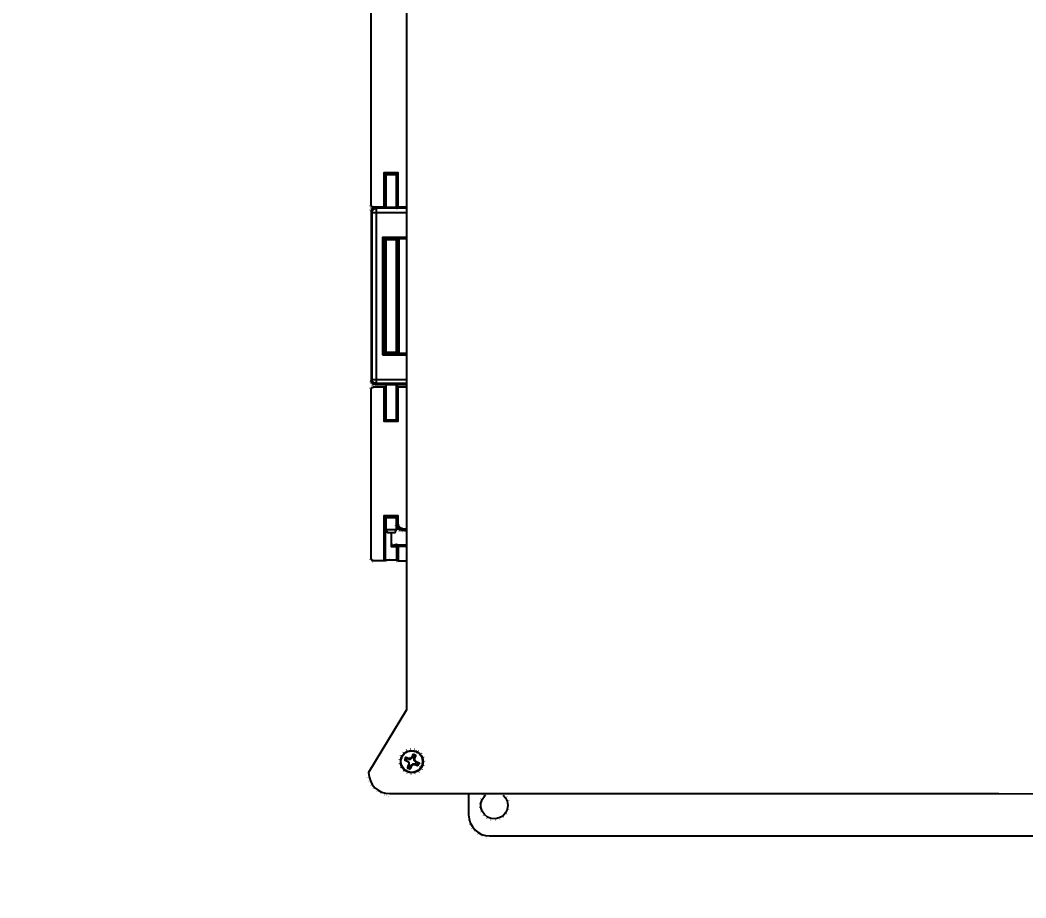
# Model space of a CAD drawing. Header units: feet. Extents: x -159 to 1687, y 0 to 1556.
# Drawn here: x 515.39 to 529.48, y 809.17 to 821.47 of the extents above; entities that cross this region are included whole.
import ezdxf
from ezdxf import colors
from ezdxf.entities.mleader import LeaderData, LeaderLine
from ezdxf.math import Vec2, Vec3

# ---------------------------------------------------------------- set-up
doc = ezdxf.new("R2010")
doc.units = ezdxf.units.FT
doc.header["$MEASUREMENT"] = 0
for name, color, linetype in [('9417_1-3$0$M25-UNISTRUT', 94, 'Continuous'), ('G-ANNO-TEXT', 1, 'Continuous'), ('PDF_Geometry', 7, 'Continuous'), ('PDF_Solid Fills', 7, 'Continuous')]:
    doc.layers.add(name, color=color, linetype=linetype)
doc.styles.add('NEI-A', font='arial.ttf')

# ---------------------------------------------------------------- blocks, each defined once
blk = doc.blocks.new('SCADA EQPMT LID XLG')
at = {"layer": 'PDF_Geometry', "lineweight": 25}
for points in [[(-8.299, 21.314), (-8.299, 1.763), (-8.831, 0.885), (-8.826, 0.826), (-8.806, 0.772), (-8.782, 0.718), (-8.743, 0.674), (-8.698, 0.64), (-8.649, 0.61), (-8.595, 0.595), (-8.537, 0.591), (0, 0.591)], [(0, 0.591), (9.028, 0.579), (9.082, 0.584), (9.141, 0.599), (9.19, 0.628), (9.234, 0.662), (9.273, 0.707), (9.298, 0.76), (9.312, 0.814), (9.322, 0.873), (8.795, 1.752), (8.795, 21.314)], [(-8.795, 10.017), (-8.795, 14.703), (-8.795, 14.713), (-8.79, 14.718), (-8.79, 14.728), (-8.785, 14.733), (-8.78, 14.738), (-8.77, 14.738), (-8.766, 14.743), (-8.761, 14.743), (-8.618, 14.743), (-8.618, 14.262), (-8.417, 14.262), (-8.417, 14.743), (-8.304, 14.743)], [(-8.304, 8.81), (-8.417, 8.81), (-8.417, 9.291), (-8.618, 9.291), (-8.618, 8.81), (-8.761, 8.81), (-8.766, 8.81), (-8.77, 8.81), (-8.78, 8.815), (-8.785, 8.82), (-8.79, 8.825), (-8.79, 8.83), (-8.795, 8.84), (-8.795, 8.845), (-8.795, 11.19)], [(-8.442, 9.262), (-8.442, 9.267), (-8.447, 9.267), (-8.452, 9.267), (-8.461, 9.267), (-8.471, 9.267), (-8.481, 9.267), (-8.496, 9.267), (-8.51, 9.267), (-8.525, 9.267), (-8.535, 9.267), (-8.55, 9.267), (-8.559, 9.267), (-8.574, 9.267), (-8.579, 9.267), (-8.584, 9.267), (-8.589, 9.267), (-8.594, 9.267), (-8.599, 9.272), (-8.604, 9.276), (-8.609, 9.281), (-8.613, 9.286), (-8.618, 9.291)], [(-8.442, 9.267), (-8.432, 9.272), (-8.599, 9.272), (-8.599, 8.81), (-8.604, 8.81), (-8.609, 8.81), (-8.613, 8.81), (-8.618, 8.81)], [(-8.589, 8.815), (-8.594, 8.815), (-8.594, 9.267), (-8.589, 9.262)], [(-8.589, 9.267), (-8.589, 8.805)], [(-8.442, 8.805), (-8.442, 9.267), (-8.442, 8.815), (-8.432, 8.81)], [(-8.417, 8.81), (-8.422, 8.81), (-8.427, 8.81), (-8.432, 8.81), (-8.432, 9.272), (-8.432, 9.276), (-8.427, 9.276), (-8.427, 9.281), (-8.422, 9.281), (-8.422, 9.286), (-8.417, 9.291)], [(-8.304, 8.805), (-8.741, 8.805), (-8.751, 8.805), (-8.761, 8.805), (-8.77, 8.801), (-8.78, 8.791), (-8.785, 8.781), (-8.79, 8.776), (-8.795, 8.761), (-8.795, 8.752), (-8.78, 8.737), (-8.775, 8.737), (-8.77, 8.737), (-8.766, 8.737), (-8.756, 8.737), (-8.746, 8.737), (-8.736, 8.737), (-8.726, 8.737), (-8.304, 8.737)], [(-8.304, 6.338), (-8.726, 6.338), (-8.736, 6.343), (-8.746, 6.343), (-8.756, 6.347), (-8.766, 6.357), (-8.77, 6.362), (-8.78, 6.372), (-8.78, 6.382), (-8.78, 6.396), (-8.775, 6.396), (-8.77, 6.396), (-8.766, 6.396), (-8.756, 6.396), (-8.746, 6.396), (-8.736, 6.396), (-8.726, 6.396), (-8.726, 6.382), (-8.726, 6.372), (-8.726, 6.362), (-8.726, 6.357), (-8.726, 6.347), (-8.726, 6.343), (-8.726, 6.338), (-8.741, 6.328), (-8.751, 6.328), (-8.761, 6.328), (-8.77, 6.338), (-8.78, 6.343), (-8.785, 6.352), (-8.79, 6.362), (-8.795, 6.372), (-8.795, 6.382), (-8.78, 6.396), (-8.78, 8.737), (-8.78, 8.752), (-8.78, 8.761), (-8.77, 8.771), (-8.766, 8.776), (-8.756, 8.786), (-8.746, 8.791), (-8.736, 8.791), (-8.726, 8.796), (-8.726, 8.791), (-8.726, 8.786), (-8.726, 8.776), (-8.726, 8.771), (-8.726, 8.761), (-8.726, 8.752), (-8.726, 8.737), (-8.726, 6.396), (-8.304, 6.396)], [(-8.795, 8.752), (-8.795, 6.382)], [(-8.304, 8.796), (-8.726, 8.796), (-8.741, 8.805)], [(-8.594, 8.815), (-8.599, 8.81)], [(-8.442, 8.815), (-8.442, 8.815)], [(-8.304, 8.374), (-8.613, 8.374), (-8.618, 8.379), (-8.623, 8.384), (-8.628, 8.388), (-8.633, 8.393), (-8.304, 8.393)], [(-8.633, 6.74), (-8.633, 8.393)], [(-8.304, 6.76), (-8.613, 6.76), (-8.613, 8.374), (-8.589, 8.354), (-8.589, 6.779), (-8.613, 6.76), (-8.618, 6.755), (-8.623, 6.75), (-8.628, 6.745), (-8.633, 6.74), (-8.304, 6.74)], [(-8.442, 8.349), (-8.442, 8.354), (-8.447, 8.354), (-8.452, 8.354), (-8.461, 8.354), (-8.471, 8.354), (-8.481, 8.354), (-8.496, 8.354), (-8.51, 8.354), (-8.525, 8.354), (-8.535, 8.354), (-8.55, 8.354), (-8.559, 8.354), (-8.569, 8.354), (-8.579, 8.354), (-8.584, 8.354), (-8.589, 8.354), (-8.589, 8.349)], [(-8.589, 8.354), (-8.589, 6.779)], [(-8.427, 6.764), (-8.427, 8.369), (-8.442, 8.354), (-8.442, 6.779), (-8.427, 6.764), (-8.422, 6.764), (-8.417, 6.764), (-8.412, 6.764), (-8.407, 6.764), (-8.304, 6.764)], [(-8.442, 6.779), (-8.442, 8.354)], [(-8.304, 8.369), (-8.407, 8.369), (-8.412, 8.369), (-8.417, 8.369), (-8.422, 8.369), (-8.427, 8.369)], [(-8.407, 8.369), (-8.407, 6.764)], [(-8.589, 6.784), (-8.589, 6.779), (-8.579, 6.779), (-8.574, 6.779), (-8.564, 6.779), (-8.555, 6.779), (-8.54, 6.779), (-8.53, 6.779), (-8.515, 6.779), (-8.501, 6.779), (-8.491, 6.779), (-8.476, 6.779), (-8.466, 6.779), (-8.456, 6.779), (-8.452, 6.779), (-8.447, 6.779), (-8.442, 6.779), (-8.442, 6.784)], [(-8.417, 4.39), (-8.417, 4.483), (-8.618, 4.483), (-8.618, 3.855), (-8.761, 3.855), (-8.766, 3.855), (-8.77, 3.86), (-8.78, 3.86), (-8.785, 3.865), (-8.79, 3.87), (-8.79, 3.88), (-8.795, 3.884), (-8.795, 3.889), (-8.795, 6.254), (-8.795, 6.264), (-8.79, 6.269), (-8.79, 6.274), (-8.785, 6.279), (-8.78, 6.284), (-8.77, 6.289), (-8.766, 6.289), (-8.761, 6.293), (-8.618, 6.293), (-8.618, 5.813), (-8.417, 5.813), (-8.417, 6.293), (-8.304, 6.293)], [(-8.741, 6.328), (-8.304, 6.328)], [(-8.618, 6.293), (-8.613, 6.293), (-8.609, 6.293), (-8.604, 6.293), (-8.599, 6.293), (-8.599, 6.289), (-8.599, 5.827), (-8.604, 5.827), (-8.604, 5.822), (-8.609, 5.822), (-8.609, 5.818), (-8.613, 5.813), (-8.618, 5.813)], [(-8.432, 6.289), (-8.442, 6.284), (-8.442, 5.837), (-8.432, 5.827), (-8.599, 5.827), (-8.594, 5.837), (-8.594, 6.284), (-8.589, 6.284)], [(-8.599, 6.289), (-8.594, 6.284)], [(-8.589, 6.328), (-8.589, 5.837), (-8.594, 5.837), (-8.589, 5.837), (-8.584, 5.837), (-8.579, 5.832), (-8.574, 5.832), (-8.559, 5.832), (-8.55, 5.832), (-8.535, 5.832), (-8.525, 5.832), (-8.51, 5.832), (-8.496, 5.832), (-8.481, 5.832), (-8.471, 5.832), (-8.461, 5.832), (-8.452, 5.832), (-8.447, 5.837), (-8.442, 5.837), (-8.442, 6.328)], [(-8.442, 6.284), (-8.442, 6.284)], [(-8.417, 6.293), (-8.422, 6.293), (-8.427, 6.293), (-8.432, 6.293), (-8.432, 6.289), (-8.432, 5.827), (-8.427, 5.822), (-8.422, 5.818), (-8.422, 5.813), (-8.417, 5.813)], [(-8.442, 5.837), (-8.442, 5.837)], [(-8.304, 4.056), (-8.417, 4.056), (-8.422, 4.056), (-8.427, 4.056), (-8.432, 4.056), (-8.442, 4.056), (-8.442, 3.865), (-8.447, 3.865), (-8.452, 3.865), (-8.456, 3.865), (-8.466, 3.865), (-8.481, 3.865), (-8.491, 3.865), (-8.506, 3.865), (-8.515, 3.865), (-8.53, 3.865), (-8.54, 3.865), (-8.555, 3.865), (-8.564, 3.865), (-8.574, 3.865), (-8.579, 3.865), (-8.589, 3.865), (-8.594, 3.865), (-8.594, 4.458), (-8.599, 4.463), (-8.599, 4.468), (-8.604, 4.468), (-8.609, 4.473), (-8.613, 4.478), (-8.618, 4.483)], [(-8.417, 4.483), (-8.422, 4.478), (-8.422, 4.473), (-8.427, 4.473), (-8.427, 4.468), (-8.432, 4.468), (-8.432, 4.463), (-8.599, 4.463), (-8.599, 3.855), (-8.604, 3.855), (-8.609, 3.855), (-8.613, 3.855), (-8.618, 3.855)], [(-8.442, 4.287), (-8.447, 4.287), (-8.466, 4.287), (-8.486, 4.287), (-8.515, 4.287), (-8.545, 4.287), (-8.569, 4.287), (-8.584, 4.287), (-8.589, 4.287), (-8.569, 4.252), (-8.564, 4.252), (-8.555, 4.252), (-8.535, 4.252), (-8.515, 4.252), (-8.496, 4.252), (-8.476, 4.252), (-8.466, 4.252), (-8.461, 4.252), (-8.442, 4.287), (-8.442, 4.458), (-8.447, 4.458), (-8.452, 4.458), (-8.461, 4.458), (-8.471, 4.458), (-8.481, 4.458), (-8.496, 4.458), (-8.51, 4.458), (-8.525, 4.458), (-8.535, 4.458), (-8.55, 4.458), (-8.559, 4.458), (-8.574, 4.458), (-8.579, 4.458), (-8.584, 4.458), (-8.589, 4.458), (-8.594, 4.458), (-8.589, 4.458), (-8.589, 4.287)], [(-8.442, 4.39), (-8.432, 4.39), (-8.432, 4.463), (-8.442, 4.458), (-8.442, 4.39), (-8.437, 4.355), (-8.427, 4.331), (-8.407, 4.311), (-8.388, 4.292), (-8.368, 4.282), (-8.329, 4.277), (-8.349, 4.277), (-8.398, 4.287), (-8.442, 4.311)], [(-8.442, 4.458), (-8.442, 4.458)], [(-8.442, 4.39), (-8.442, 4.39)], [(-8.515, 4.252), (-8.515, 4.056)], [(-8.329, 4.277), (-8.324, 4.277), (-8.304, 4.277)], [(-8.304, 4.297), (-8.324, 4.297)], [(-8.432, 4.076), (-8.447, 4.076), (-8.461, 4.076), (-8.491, 4.071), (-8.515, 4.056), (-8.501, 4.056), (-8.486, 4.056), (-8.476, 4.056), (-8.461, 4.056), (-8.452, 4.056), (-8.447, 4.056), (-8.442, 4.056), (-8.442, 4.066), (-8.437, 4.071), (-8.432, 4.076), (-8.422, 4.076), (-8.417, 4.076), (-8.304, 4.076)], [(-8.417, 3.855), (-8.422, 3.855), (-8.427, 3.855), (-8.432, 3.855), (-8.432, 4.056), (-8.432, 4.061), (-8.432, 4.066), (-8.427, 4.071), (-8.422, 4.076), (-8.417, 4.076), (-8.417, 4.071), (-8.417, 4.066), (-8.417, 4.061), (-8.417, 4.056), (-8.417, 3.855), (-8.304, 3.855)], [(-8.594, 3.865), (-8.599, 3.855)], [(-8.432, 3.855), (-8.442, 3.865)], [(-8.243, 1.076), (-8.218, 1.096), (-8.228, 1.101), (-8.223, 1.106), (-8.223, 1.111), (-8.218, 1.116), (-8.218, 1.12), (-8.213, 1.125), (-8.213, 1.13), (-8.208, 1.14), (-8.208, 1.145)], [(-8.208, 1.125), (-8.208, 1.135), (-8.208, 1.145), (-8.203, 1.14), (-8.199, 1.14), (-8.194, 1.14), (-8.184, 1.135), (-8.179, 1.135), (-8.179, 1.13), (-8.174, 1.13), (-8.169, 1.125)], [(-8.267, 1.076), (-8.297, 1.086), (-8.311, 1.101), (-8.316, 1.096), (-8.316, 1.091), (-8.321, 1.086), (-8.321, 1.081), (-8.326, 1.076), (-8.326, 1.071), (-8.326, 1.067), (-8.326, 1.062), (-8.316, 1.062), (-8.306, 1.057)], [(-8.262, 1.027), (-8.282, 1.047), (-8.287, 1.042), (-8.292, 1.042), (-8.297, 1.047), (-8.302, 1.047), (-8.306, 1.052), (-8.311, 1.052), (-8.316, 1.057), (-8.321, 1.057), (-8.326, 1.062)], [(-8.311, 1.101), (-8.306, 1.096), (-8.302, 1.096), (-8.297, 1.096), (-8.292, 1.091), (-8.287, 1.091), (-8.277, 1.086), (-8.272, 1.086), (-8.267, 1.081), (-8.267, 1.076), (-8.243, 1.076), (-8.243, 1.081), (-8.243, 1.086), (-8.238, 1.086), (-8.238, 1.091), (-8.233, 1.091), (-8.233, 1.096), (-8.228, 1.096), (-8.228, 1.101)], [(-8.297, 1.086), (-8.297, 1.081), (-8.302, 1.081), (-8.302, 1.076), (-8.302, 1.071), (-8.306, 1.071), (-8.306, 1.067), (-8.306, 1.062), (-8.306, 1.057), (-8.282, 1.047)], [(-8.287, 0.954), (-8.282, 0.959), (-8.282, 0.963), (-8.277, 0.973), (-8.277, 0.978), (-8.277, 0.983), (-8.272, 0.988), (-8.272, 0.993), (-8.267, 0.998), (-8.262, 0.998), (-8.262, 1.027), (-8.267, 1.022), (-8.272, 1.027), (-8.277, 1.032), (-8.282, 1.037), (-8.287, 1.042)], [(-8.262, 0.998), (-8.272, 0.968), (-8.287, 0.954), (-8.282, 0.954), (-8.277, 0.949), (-8.272, 0.949), (-8.267, 0.944), (-8.262, 0.944), (-8.257, 0.939), (-8.252, 0.939), (-8.248, 0.939), (-8.243, 0.949), (-8.243, 0.959)], [(-8.272, 0.968), (-8.267, 0.968), (-8.262, 0.963), (-8.257, 0.963), (-8.252, 0.963), (-8.252, 0.959), (-8.248, 0.959), (-8.243, 0.959), (-8.233, 0.988)], [(-8.243, 1.081), (-8.248, 1.081), (-8.252, 1.081), (-8.257, 1.081), (-8.262, 1.081), (-8.267, 1.081)], [(-8.267, 1.022), (-8.267, 1.017), (-8.267, 1.013), (-8.267, 1.008), (-8.267, 1.003), (-8.267, 0.998)], [(-8.228, 0.983), (-8.223, 0.983), (-8.223, 0.988), (-8.218, 0.988), (-8.213, 0.993), (-8.208, 0.998), (-8.213, 1.008), (-8.233, 0.988), (-8.228, 0.983), (-8.228, 0.978), (-8.233, 0.968), (-8.233, 0.963), (-8.238, 0.959), (-8.238, 0.954), (-8.243, 0.949), (-8.243, 0.944), (-8.248, 0.939)], [(-8.179, 1.111), (-8.184, 1.116), (-8.189, 1.116), (-8.194, 1.12), (-8.199, 1.12), (-8.203, 1.12), (-8.208, 1.125), (-8.218, 1.096)], [(-8.213, 1.008), (-8.184, 1.008), (-8.184, 0.998), (-8.179, 0.998), (-8.174, 0.993), (-8.169, 0.993), (-8.164, 0.988), (-8.154, 0.988), (-8.149, 0.988), (-8.145, 0.983), (-8.14, 0.983), (-8.154, 0.993), (-8.184, 1.008)], [(-8.208, 0.998), (-8.203, 0.998), (-8.199, 0.998), (-8.194, 0.998), (-8.189, 0.998), (-8.184, 0.998)], [(-8.194, 1.057), (-8.194, 1.086), (-8.184, 1.081), (-8.184, 1.086), (-8.179, 1.096), (-8.179, 1.101), (-8.174, 1.106), (-8.174, 1.111), (-8.169, 1.116), (-8.169, 1.12), (-8.169, 1.125), (-8.179, 1.111), (-8.194, 1.086)], [(-8.164, 1.042), (-8.169, 1.042), (-8.169, 1.047), (-8.174, 1.047), (-8.174, 1.052), (-8.179, 1.052), (-8.184, 1.057), (-8.194, 1.057), (-8.169, 1.032), (-8.164, 1.042), (-8.159, 1.037), (-8.154, 1.037), (-8.149, 1.032), (-8.145, 1.032), (-8.14, 1.027), (-8.135, 1.027), (-8.13, 1.022), (-8.125, 1.022)], [(-8.184, 1.057), (-8.184, 1.062), (-8.184, 1.067), (-8.184, 1.071), (-8.184, 1.076), (-8.184, 1.081)], [(-8.154, 0.993), (-8.154, 0.998), (-8.149, 1.003), (-8.149, 1.008), (-8.145, 1.013), (-8.145, 1.017), (-8.145, 1.022), (-8.169, 1.032)], [(-8.145, 1.022), (-8.135, 1.022), (-8.125, 1.022), (-8.125, 1.017), (-8.125, 1.013), (-8.13, 1.008), (-8.13, 1.003), (-8.13, 0.998), (-8.135, 0.993), (-8.14, 0.988), (-8.14, 0.983)], [(-7.431, 0.584), (-7.431, 0.294), (-7.421, 0.236), (-7.407, 0.182), (-7.377, 0.128), (-7.343, 0.083), (-7.299, 0.049), (-7.25, 0.02), (-7.191, 0.005), (-7.137, 0), (0, 0)], [(-6.947, 0.571), (-6.913, 0.532), (-6.889, 0.483), (-6.879, 0.429), (-6.889, 0.37), (-6.913, 0.321), (-6.952, 0.277), (-7.001, 0.252), (-7.055, 0.237), (-7.114, 0.242), (-7.163, 0.262), (-7.207, 0.296), (-7.242, 0.345), (-7.257, 0.399), (-7.257, 0.453), (-7.242, 0.507), (-7.207, 0.556), (-7.188, 0.571)], [(0, 0), (7.58, 0), (7.639, 0.005), (7.693, 0.02), (7.747, 0.049), (7.791, 0.083), (7.825, 0.128), (7.854, 0.182), (7.869, 0.236), (7.874, 0.294), (7.874, 0.584)]]:
    blk.add_lwpolyline(points, dxfattribs=at)
blk.add_lwpolyline([(-8.417, 4.39), (-8.422, 4.39), (-8.427, 4.39), (-8.432, 4.39), (-8.427, 4.346), (-8.417, 4.326), (-8.402, 4.311), (-8.373, 4.287), (-8.349, 4.282), (-8.324, 4.277), (-8.324, 4.282), (-8.324, 4.287), (-8.324, 4.292), (-8.324, 4.297), (-8.358, 4.301), (-8.373, 4.311), (-8.388, 4.321), (-8.402, 4.336), (-8.412, 4.355)], close=True, dxfattribs=at)
for centre, radius in [((-8.225, 1.039), 0.157), ((-8.227, 1.04), 0.151)]:
    blk.add_circle(centre, radius, dxfattribs=at)
at = {"layer": 'PDF_Solid Fills', "lineweight": 25, "transparency": 33554559}
for points in [[(-8.589, 9.262), (-8.604, 9.237), (-8.599, 9.237)], [(-8.589, 9.267), (-8.599, 9.291), (-8.594, 9.296)], [(-8.589, 9.262), (-8.599, 9.237), (-8.594, 9.232)], [(-8.589, 9.262), (-8.579, 9.291), (-8.584, 9.291)], [(-8.589, 9.267), (-8.579, 9.237), (-8.584, 9.237)], [(-8.579, 9.267), (-8.584, 9.296), (-8.579, 9.296)], [(-8.442, 9.262), (-8.447, 9.291), (-8.452, 9.291)], [(-8.442, 9.267), (-8.437, 9.296), (-8.437, 9.291)], [(-8.442, 9.267), (-8.437, 9.291), (-8.432, 9.291)], [(-8.442, 9.262), (-8.437, 9.237), (-8.432, 9.237)], [(-8.795, 8.84), (-8.824, 8.83), (-8.824, 8.835)], [(-8.795, 8.761), (-8.824, 8.771), (-8.824, 8.766)], [(-8.79, 8.83), (-8.82, 8.815), (-8.82, 8.82)], [(-8.79, 8.776), (-8.82, 8.786), (-8.82, 8.781)], [(-8.79, 8.825), (-8.81, 8.805), (-8.815, 8.81)], [(-8.785, 8.781), (-8.81, 8.801), (-8.815, 8.796)], [(-8.78, 8.752), (-8.81, 8.756), (-8.81, 8.752)], [(-8.785, 8.82), (-8.805, 8.796), (-8.805, 8.801)], [(-8.78, 8.761), (-8.805, 8.776), (-8.805, 8.771)], [(-8.78, 8.761), (-8.805, 8.771), (-8.805, 8.766)], [(-8.78, 8.791), (-8.8, 8.815), (-8.8, 8.81)], [(-8.78, 8.815), (-8.795, 8.791), (-8.8, 8.791)], [(-8.77, 8.771), (-8.795, 8.786), (-8.8, 8.786)], [(-8.77, 8.801), (-8.785, 8.825), (-8.79, 8.82)], [(-8.766, 8.776), (-8.785, 8.801), (-8.79, 8.796)], [(-8.77, 8.81), (-8.78, 8.781), (-8.785, 8.786)], [(-8.761, 8.805), (-8.77, 8.83), (-8.775, 8.83)], [(-8.766, 8.81), (-8.77, 8.781), (-8.775, 8.781)], [(-8.756, 8.786), (-8.77, 8.81), (-8.775, 8.81)], [(-8.756, 8.786), (-8.775, 8.81), (-8.775, 8.805)], [(-8.751, 8.805), (-8.756, 8.835), (-8.761, 8.835)], [(-8.746, 8.791), (-8.756, 8.82), (-8.761, 8.815)], [(-8.736, 8.791), (-8.741, 8.82), (-8.746, 8.82)], [(-8.589, 8.815), (-8.599, 8.845), (-8.604, 8.845)], [(-8.589, 8.815), (-8.594, 8.845), (-8.599, 8.845)], [(-8.589, 8.815), (-8.584, 8.786), (-8.579, 8.791)], [(-8.442, 8.815), (-8.452, 8.791), (-8.447, 8.786)], [(-8.442, 8.815), (-8.432, 8.845), (-8.437, 8.845)], [(-8.432, 8.81), (-8.437, 8.781), (-8.442, 8.781)], [(-8.432, 8.81), (-8.432, 8.781), (-8.437, 8.781)], [(-8.427, 8.81), (-8.427, 8.781), (-8.432, 8.781)], [(-8.589, 8.354), (-8.594, 8.384), (-8.599, 8.384)], [(-8.589, 8.354), (-8.599, 8.384), (-8.599, 8.379)], [(-8.589, 8.349), (-8.599, 8.325), (-8.594, 8.325)], [(-8.589, 8.349), (-8.579, 8.379), (-8.584, 8.379)], [(-8.589, 8.354), (-8.584, 8.325), (-8.579, 8.325)], [(-8.579, 8.354), (-8.579, 8.384), (-8.584, 8.384)], [(-8.442, 8.349), (-8.447, 8.379), (-8.452, 8.379)], [(-8.442, 8.354), (-8.432, 8.379), (-8.437, 8.384)], [(-8.442, 8.349), (-8.437, 8.325), (-8.432, 8.325)], [(-8.427, 8.369), (-8.427, 8.398), (-8.432, 8.398)], [(-8.427, 8.369), (-8.432, 8.398), (-8.432, 8.393)], [(-8.422, 8.369), (-8.422, 8.398), (-8.427, 8.398)], [(-8.427, 8.369), (-8.422, 8.339), (-8.417, 8.339)], [(-8.589, 6.784), (-8.594, 6.809), (-8.599, 6.809)], [(-8.589, 6.779), (-8.599, 6.755), (-8.594, 6.75)], [(-8.589, 6.779), (-8.579, 6.809), (-8.584, 6.809)], [(-8.589, 6.784), (-8.584, 6.755), (-8.579, 6.755)], [(-8.442, 6.784), (-8.452, 6.755), (-8.447, 6.755)], [(-8.452, 6.779), (-8.452, 6.75), (-8.447, 6.75)], [(-8.442, 6.784), (-8.432, 6.809), (-8.437, 6.809)], [(-8.442, 6.779), (-8.437, 6.75), (-8.437, 6.755)], [(-8.442, 6.779), (-8.437, 6.755), (-8.432, 6.755)], [(-8.427, 6.764), (-8.417, 6.794), (-8.422, 6.794)], [(-8.427, 6.764), (-8.432, 6.74), (-8.427, 6.735)], [(-8.422, 6.764), (-8.427, 6.735), (-8.422, 6.735)], [(-8.795, 6.372), (-8.824, 6.367), (-8.824, 6.362)], [(-8.79, 6.362), (-8.82, 6.352), (-8.82, 6.347)], [(-8.785, 6.352), (-8.815, 6.338), (-8.81, 6.333)], [(-8.78, 6.382), (-8.81, 6.382), (-8.81, 6.377)], [(-8.78, 6.372), (-8.805, 6.367), (-8.805, 6.362)], [(-8.78, 6.372), (-8.805, 6.362), (-8.805, 6.357)], [(-8.77, 6.362), (-8.8, 6.352), (-8.795, 6.347)], [(-8.766, 6.357), (-8.79, 6.338), (-8.785, 6.333)], [(-8.756, 6.347), (-8.775, 6.328), (-8.775, 6.323)], [(-8.756, 6.347), (-8.775, 6.323), (-8.77, 6.323)], [(-8.795, 6.264), (-8.824, 6.264), (-8.824, 6.269)], [(-8.79, 6.269), (-8.82, 6.279), (-8.82, 6.284)], [(-8.79, 6.274), (-8.815, 6.289), (-8.815, 6.293)], [(-8.79, 6.274), (-8.815, 6.293), (-8.81, 6.293)], [(-8.785, 6.279), (-8.805, 6.298), (-8.805, 6.303)], [(-8.78, 6.343), (-8.8, 6.323), (-8.8, 6.318)], [(-8.78, 6.284), (-8.8, 6.308), (-8.795, 6.308)], [(-8.78, 6.284), (-8.795, 6.308), (-8.795, 6.313)], [(-8.77, 6.338), (-8.79, 6.313), (-8.785, 6.308)], [(-8.77, 6.289), (-8.785, 6.313), (-8.785, 6.318)], [(-8.77, 6.289), (-8.785, 6.318), (-8.78, 6.318)], [(-8.761, 6.328), (-8.775, 6.303), (-8.77, 6.303)], [(-8.766, 6.289), (-8.775, 6.318), (-8.77, 6.318)], [(-8.746, 6.343), (-8.761, 6.318), (-8.756, 6.313)], [(-8.751, 6.328), (-8.761, 6.298), (-8.756, 6.298)], [(-8.736, 6.343), (-8.746, 6.313), (-8.741, 6.313)], [(-8.589, 6.284), (-8.604, 6.254), (-8.599, 6.254)], [(-8.589, 6.284), (-8.599, 6.254), (-8.594, 6.254)], [(-8.589, 6.284), (-8.579, 6.313), (-8.584, 6.313)], [(-8.442, 6.284), (-8.447, 6.313), (-8.452, 6.313)], [(-8.432, 6.293), (-8.442, 6.318), (-8.437, 6.318)], [(-8.442, 6.284), (-8.437, 6.254), (-8.432, 6.254)], [(-8.432, 6.293), (-8.437, 6.318), (-8.437, 6.323)], [(-8.432, 6.293), (-8.437, 6.323), (-8.432, 6.323)], [(-8.427, 6.293), (-8.432, 6.323), (-8.427, 6.323)], [(-8.589, 5.837), (-8.599, 5.867), (-8.604, 5.862)], [(-8.589, 5.837), (-8.594, 5.867), (-8.599, 5.867)], [(-8.589, 5.837), (-8.594, 5.808), (-8.599, 5.808)], [(-8.589, 5.837), (-8.584, 5.862), (-8.579, 5.862)], [(-8.589, 5.837), (-8.584, 5.808), (-8.579, 5.808)], [(-8.579, 5.832), (-8.579, 5.803), (-8.584, 5.803)], [(-8.442, 5.837), (-8.452, 5.808), (-8.447, 5.808)], [(-8.442, 5.837), (-8.432, 5.862), (-8.432, 5.867)], [(-8.442, 5.837), (-8.432, 5.867), (-8.437, 5.867)], [(-8.442, 5.837), (-8.432, 5.808), (-8.437, 5.808)], [(-8.589, 4.458), (-8.604, 4.429), (-8.599, 4.429)], [(-8.589, 4.458), (-8.599, 4.488), (-8.594, 4.488)], [(-8.589, 4.458), (-8.599, 4.429), (-8.594, 4.429)], [(-8.589, 4.458), (-8.579, 4.483), (-8.584, 4.488)], [(-8.589, 4.458), (-8.579, 4.429), (-8.584, 4.429)], [(-8.579, 4.458), (-8.584, 4.488), (-8.579, 4.488)], [(-8.442, 4.458), (-8.447, 4.488), (-8.452, 4.483)], [(-8.442, 4.458), (-8.437, 4.488), (-8.432, 4.488)], [(-8.442, 4.458), (-8.437, 4.429), (-8.432, 4.429)], [(-8.437, 4.355), (-8.466, 4.351), (-8.466, 4.346)], [(-8.437, 4.355), (-8.466, 4.346), (-8.461, 4.341)], [(-8.427, 4.346), (-8.456, 4.341), (-8.456, 4.336)], [(-8.427, 4.346), (-8.456, 4.336), (-8.452, 4.331)], [(-8.427, 4.331), (-8.452, 4.321), (-8.452, 4.316)], [(-8.427, 4.331), (-8.452, 4.316), (-8.447, 4.311)], [(-8.417, 4.326), (-8.442, 4.316), (-8.442, 4.311)], [(-8.417, 4.326), (-8.442, 4.311), (-8.437, 4.311)], [(-8.412, 4.355), (-8.437, 4.341), (-8.437, 4.346)], [(-8.412, 4.355), (-8.437, 4.346), (-8.437, 4.351)], [(-8.407, 4.311), (-8.432, 4.292), (-8.432, 4.287)], [(-8.407, 4.311), (-8.432, 4.287), (-8.427, 4.287)], [(-8.402, 4.336), (-8.422, 4.316), (-8.427, 4.321)], [(-8.402, 4.336), (-8.427, 4.321), (-8.427, 4.326)], [(-8.402, 4.311), (-8.422, 4.292), (-8.422, 4.287)], [(-8.402, 4.311), (-8.422, 4.287), (-8.417, 4.287)], [(-8.388, 4.321), (-8.407, 4.301), (-8.412, 4.301)], [(-8.398, 4.287), (-8.407, 4.257), (-8.412, 4.262)], [(-8.388, 4.292), (-8.407, 4.272), (-8.402, 4.267)], [(-8.398, 4.287), (-8.402, 4.257), (-8.407, 4.257)], [(-8.373, 4.311), (-8.388, 4.287), (-8.393, 4.287)], [(-8.373, 4.287), (-8.388, 4.267), (-8.388, 4.262)], [(-8.373, 4.287), (-8.388, 4.262), (-8.383, 4.262)], [(-8.368, 4.282), (-8.378, 4.257), (-8.373, 4.257)], [(-8.358, 4.301), (-8.368, 4.272), (-8.373, 4.277)], [(-8.358, 4.301), (-8.363, 4.272), (-8.368, 4.272)], [(-8.349, 4.282), (-8.358, 4.252), (-8.353, 4.252)], [(-8.491, 4.071), (-8.496, 4.1), (-8.501, 4.1)], [(-8.491, 4.071), (-8.501, 4.1), (-8.501, 4.095)], [(-8.437, 4.071), (-8.461, 4.086), (-8.456, 4.091)], [(-8.437, 4.071), (-8.456, 4.091), (-8.452, 4.095)], [(-8.427, 4.071), (-8.447, 4.095), (-8.452, 4.091)], [(-8.432, 4.076), (-8.447, 4.1), (-8.442, 4.1)], [(-8.427, 4.071), (-8.442, 4.095), (-8.447, 4.095)], [(-8.432, 4.076), (-8.442, 4.1), (-8.437, 4.105)], [(-8.427, 4.071), (-8.442, 4.1), (-8.442, 4.095)], [(-8.422, 4.076), (-8.432, 4.1), (-8.437, 4.1)], [(-8.422, 4.076), (-8.422, 4.105), (-8.427, 4.105)], [(-8.442, 4.066), (-8.466, 4.076), (-8.466, 4.081)], [(-8.442, 4.066), (-8.466, 4.071), (-8.466, 4.076)], [(-8.432, 4.066), (-8.456, 4.081), (-8.461, 4.076)], [(-8.432, 4.061), (-8.461, 4.071), (-8.461, 4.066)], [(-8.432, 4.066), (-8.452, 4.086), (-8.456, 4.086)], [(-8.432, 4.066), (-8.456, 4.086), (-8.456, 4.081)], [(-8.795, 3.884), (-8.824, 3.875), (-8.824, 3.88)], [(-8.79, 3.88), (-8.82, 3.865), (-8.82, 3.87)], [(-8.79, 3.87), (-8.81, 3.855), (-8.815, 3.855)], [(-8.78, 3.86), (-8.795, 3.835), (-8.8, 3.84)], [(-8.77, 3.86), (-8.78, 3.83), (-8.785, 3.83)], [(-8.766, 3.855), (-8.77, 3.826), (-8.775, 3.826)], [(-8.599, 3.855), (-8.609, 3.884), (-8.604, 3.884)], [(-8.589, 3.865), (-8.599, 3.894), (-8.604, 3.889)], [(-8.589, 3.865), (-8.594, 3.894), (-8.599, 3.894)], [(-8.589, 3.865), (-8.584, 3.835), (-8.579, 3.835)], [(-8.54, 3.865), (-8.54, 3.894), (-8.545, 3.894)], [(-8.506, 3.865), (-8.501, 3.894), (-8.506, 3.894)], [(-8.452, 3.865), (-8.447, 3.894), (-8.452, 3.894)], [(-8.442, 3.865), (-8.432, 3.889), (-8.437, 3.894)], [(-8.432, 3.855), (-8.437, 3.826), (-8.442, 3.826)], [(-8.432, 3.855), (-8.432, 3.826), (-8.437, 3.826)], [(-8.427, 3.855), (-8.427, 3.826), (-8.432, 3.826)], [(-8.365, 1.116), (-8.39, 1.13), (-8.395, 1.125)], [(-8.336, 1.155), (-8.356, 1.174), (-8.36, 1.174)], [(-8.336, 1.155), (-8.351, 1.179), (-8.356, 1.174)], [(-8.331, 1.15), (-8.351, 1.17), (-8.356, 1.165)], [(-8.331, 1.15), (-8.346, 1.174), (-8.351, 1.17)], [(-8.292, 1.184), (-8.306, 1.214), (-8.311, 1.209)], [(-8.292, 1.184), (-8.302, 1.214), (-8.306, 1.214)], [(-8.287, 1.179), (-8.302, 1.204), (-8.306, 1.204)], [(-8.287, 1.179), (-8.297, 1.204), (-8.302, 1.204)], [(-8.243, 1.199), (-8.248, 1.228), (-8.252, 1.228)], [(-8.243, 1.199), (-8.243, 1.228), (-8.248, 1.228)], [(-8.243, 1.189), (-8.243, 1.219), (-8.248, 1.219)], [(-8.243, 1.189), (-8.238, 1.219), (-8.243, 1.219)], [(-8.199, 1.12), (-8.189, 1.145), (-8.189, 1.15)], [(-8.194, 1.189), (-8.179, 1.214), (-8.184, 1.219)], [(-8.194, 1.189), (-8.184, 1.219), (-8.189, 1.219)], [(-8.194, 1.14), (-8.179, 1.165), (-8.184, 1.165)], [(-8.189, 1.194), (-8.179, 1.224), (-8.184, 1.224)], [(-8.189, 1.194), (-8.184, 1.224), (-8.189, 1.224)], [(-8.174, 1.13), (-8.154, 1.155), (-8.159, 1.155)], [(-8.145, 1.17), (-8.125, 1.189), (-8.13, 1.194)], [(-8.145, 1.17), (-8.13, 1.194), (-8.135, 1.194)], [(-8.14, 1.174), (-8.125, 1.199), (-8.13, 1.204)], [(-8.11, 1.135), (-8.086, 1.155), (-8.091, 1.16)], [(-8.11, 1.135), (-8.086, 1.15), (-8.086, 1.155)], [(-8.105, 1.14), (-8.081, 1.16), (-8.086, 1.165)], [(-8.105, 1.14), (-8.076, 1.155), (-8.081, 1.16)], [(-8.385, 1.062), (-8.409, 1.071), (-8.414, 1.067)], [(-8.385, 1.062), (-8.414, 1.067), (-8.414, 1.062)], [(-8.38, 1.013), (-8.409, 1.013), (-8.409, 1.008)], [(-8.38, 1.013), (-8.409, 1.008), (-8.409, 1.003)], [(-8.375, 1.062), (-8.405, 1.071), (-8.405, 1.067)], [(-8.375, 1.062), (-8.405, 1.067), (-8.405, 1.062)], [(-8.375, 1.013), (-8.405, 1.013), (-8.405, 1.008)], [(-8.375, 1.013), (-8.405, 1.008), (-8.4, 1.003)], [(-8.365, 1.116), (-8.395, 1.125), (-8.395, 1.12)], [(-8.36, 1.111), (-8.385, 1.125), (-8.39, 1.12)], [(-8.326, 1.071), (-8.356, 1.081), (-8.356, 1.076)], [(-8.316, 1.091), (-8.341, 1.106), (-8.346, 1.106)], [(-8.321, 1.086), (-8.346, 1.101), (-8.346, 1.096)], [(-8.302, 1.076), (-8.331, 1.091), (-8.331, 1.086)], [(-8.297, 1.081), (-8.326, 1.101), (-8.326, 1.096)], [(-8.302, 1.081), (-8.326, 1.096), (-8.326, 1.091)], [(-8.238, 1.086), (-8.257, 1.111), (-8.262, 1.111)], [(-8.145, 1.017), (-8.12, 1.008), (-8.115, 1.008)], [(-8.14, 1.027), (-8.125, 1.057), (-8.13, 1.057)], [(-8.14, 0.988), (-8.115, 0.968), (-8.11, 0.973)], [(-8.13, 1.003), (-8.105, 0.988), (-8.1, 0.988)], [(-8.125, 1.017), (-8.095, 1.008), (-8.095, 1.013)], [(-8.086, 1.091), (-8.056, 1.101), (-8.061, 1.106)], [(-8.086, 1.091), (-8.056, 1.096), (-8.056, 1.101)], [(-8.081, 0.993), (-8.056, 0.983), (-8.056, 0.988)], [(-8.081, 0.993), (-8.056, 0.988), (-8.051, 0.993)], [(-8.076, 1.096), (-8.051, 1.106), (-8.051, 1.111)], [(-8.076, 1.096), (-8.046, 1.101), (-8.051, 1.106)], [(-8.076, 1.042), (-8.046, 1.042), (-8.046, 1.047)], [(-8.076, 0.993), (-8.051, 0.978), (-8.046, 0.983)], [(-8.076, 0.993), (-8.046, 0.983), (-8.046, 0.988)], [(-8.066, 1.042), (-8.037, 1.047), (-8.037, 1.052)], [(-8.066, 1.042), (-8.037, 1.042), (-8.037, 1.047)], [(-8.365, 0.963), (-8.39, 0.954), (-8.39, 0.949)], [(-8.365, 0.963), (-8.39, 0.949), (-8.385, 0.944)], [(-8.356, 0.968), (-8.385, 0.959), (-8.385, 0.954)], [(-8.356, 0.968), (-8.385, 0.954), (-8.38, 0.949)], [(-8.331, 0.924), (-8.356, 0.905), (-8.351, 0.9)], [(-8.326, 0.929), (-8.351, 0.91), (-8.346, 0.905)], [(-8.331, 0.924), (-8.351, 0.9), (-8.346, 0.895)], [(-8.326, 0.929), (-8.346, 0.905), (-8.341, 0.905)], [(-8.282, 0.9), (-8.302, 0.875), (-8.297, 0.875)], [(-8.287, 0.895), (-8.302, 0.87), (-8.297, 0.865)], [(-8.282, 0.954), (-8.297, 0.929), (-8.297, 0.924)], [(-8.282, 0.9), (-8.297, 0.875), (-8.292, 0.875)], [(-8.287, 0.895), (-8.297, 0.865), (-8.292, 0.865)], [(-8.277, 0.949), (-8.292, 0.924), (-8.287, 0.924)], [(-8.262, 0.963), (-8.277, 0.939), (-8.272, 0.939)], [(-8.257, 0.963), (-8.272, 0.934), (-8.267, 0.934)], [(-8.252, 0.963), (-8.267, 0.934), (-8.262, 0.934)], [(-8.257, 0.939), (-8.267, 0.914), (-8.262, 0.914)], [(-8.252, 0.959), (-8.262, 0.934), (-8.257, 0.934)], [(-8.248, 0.959), (-8.257, 0.929), (-8.252, 0.929)], [(-8.238, 0.89), (-8.243, 0.86), (-8.238, 0.86)], [(-8.238, 0.885), (-8.243, 0.856), (-8.238, 0.851)], [(-8.238, 0.89), (-8.238, 0.86), (-8.233, 0.86)], [(-8.238, 0.885), (-8.238, 0.851), (-8.233, 0.856)], [(-8.184, 0.895), (-8.184, 0.865), (-8.179, 0.865)], [(-8.184, 0.895), (-8.179, 0.865), (-8.174, 0.87)], [(-8.184, 0.89), (-8.179, 0.86), (-8.174, 0.86)], [(-8.14, 0.914), (-8.13, 0.89), (-8.125, 0.89)], [(-8.14, 0.914), (-8.125, 0.89), (-8.12, 0.895)], [(-8.135, 0.91), (-8.125, 0.885), (-8.12, 0.885)], [(-8.135, 0.91), (-8.12, 0.885), (-8.115, 0.89)], [(-8.105, 0.949), (-8.086, 0.929), (-8.081, 0.934)], [(-8.105, 0.949), (-8.081, 0.934), (-8.081, 0.939)], [(-8.1, 0.944), (-8.081, 0.924), (-8.076, 0.929)], [(-8.1, 0.944), (-8.076, 0.929), (-8.071, 0.934)], [(-8.831, 0.826), (-8.861, 0.821), (-8.861, 0.816)], [(-8.812, 0.772), (-8.841, 0.762), (-8.841, 0.757)], [(-8.787, 0.718), (-8.812, 0.708), (-8.812, 0.703)], [(-8.748, 0.674), (-8.773, 0.659), (-8.773, 0.654)], [(-8.748, 0.674), (-8.773, 0.654), (-8.768, 0.654)], [(-8.704, 0.64), (-8.724, 0.615), (-8.719, 0.615)], [(-8.655, 0.61), (-8.67, 0.586), (-8.665, 0.586)], [(-8.601, 0.595), (-8.611, 0.566), (-8.606, 0.566)], [(-8.601, 0.595), (-8.606, 0.566), (-8.601, 0.566)], [(-8.576, 0.586), (-8.586, 0.556), (-8.591, 0.556)], [(-8.547, 0.576), (-8.552, 0.546), (-8.557, 0.546)], [(-7.207, 0.556), (-7.232, 0.571), (-7.232, 0.576)], [(-7.207, 0.556), (-7.232, 0.576), (-7.227, 0.576)], [(-7.257, 0.453), (-7.286, 0.458), (-7.286, 0.463)], [(-7.257, 0.453), (-7.286, 0.453), (-7.286, 0.458)], [(-7.242, 0.507), (-7.266, 0.522), (-7.266, 0.527)], [(-7.242, 0.507), (-7.266, 0.517), (-7.266, 0.522)], [(-6.913, 0.532), (-6.893, 0.551), (-6.889, 0.551)], [(-6.913, 0.532), (-6.889, 0.551), (-6.889, 0.546)], [(-6.889, 0.483), (-6.864, 0.497), (-6.859, 0.492)], [(-6.889, 0.483), (-6.859, 0.492), (-6.859, 0.488)], [(-7.257, 0.399), (-7.286, 0.389), (-7.286, 0.394)], [(-7.257, 0.399), (-7.286, 0.394), (-7.286, 0.399)], [(-7.242, 0.345), (-7.266, 0.326), (-7.266, 0.331)], [(-7.242, 0.345), (-7.266, 0.331), (-7.266, 0.335)], [(-7.207, 0.296), (-7.227, 0.277), (-7.232, 0.277)], [(-7.207, 0.296), (-7.232, 0.277), (-7.232, 0.281)], [(-6.913, 0.321), (-6.889, 0.306), (-6.889, 0.301)], [(-6.913, 0.321), (-6.889, 0.301), (-6.893, 0.301)], [(-6.889, 0.37), (-6.859, 0.365), (-6.859, 0.36)], [(-6.889, 0.37), (-6.859, 0.36), (-6.864, 0.36)], [(-7.409, 0.223), (-7.438, 0.218), (-7.438, 0.213)], [(-7.394, 0.169), (-7.423, 0.159), (-7.423, 0.154)], [(-7.394, 0.169), (-7.423, 0.154), (-7.418, 0.154)], [(-7.163, 0.262), (-7.178, 0.237), (-7.183, 0.237)], [(-7.163, 0.262), (-7.173, 0.232), (-7.178, 0.237)], [(-7.114, 0.242), (-7.119, 0.213), (-7.124, 0.213)], [(-7.114, 0.242), (-7.114, 0.213), (-7.119, 0.213)], [(-7.055, 0.237), (-7.05, 0.208), (-7.055, 0.208)], [(-7.001, 0.252), (-6.987, 0.223), (-6.992, 0.223)], [(-6.952, 0.277), (-6.928, 0.257), (-6.933, 0.257)], [(-6.952, 0.277), (-6.933, 0.257), (-6.938, 0.252)], [(-7.364, 0.115), (-7.394, 0.105), (-7.389, 0.1)], [(-7.33, 0.071), (-7.355, 0.051), (-7.35, 0.051)], [(-7.286, 0.036), (-7.306, 0.012), (-7.301, 0.012)], [(-7.237, 0.007), (-7.247, -0.018), (-7.242, -0.018)], [(-7.178, -0.008), (-7.188, -0.037), (-7.183, -0.037)]]:
    blk.add_solid(points, dxfattribs=at)

msp = doc.modelspace()

# ---------------------------------------------------------------- block references
at = {"layer": '9417_1-3$0$M25-UNISTRUT'}
msp.add_blockref('SCADA EQPMT LID XLG', (529.10141, 810.04048), dxfattribs=at)

# ---------------------------------------------------------------- next in the draw order: leaders
at = {"layer": 'G-ANNO-TEXT'}
ml = msp.add_multileader_mtext('Standard', dxfattribs=at)
ml.set_content('\\A1;6 MOTOR CONTROL CABLE CONDUITS (TYP.)', color=256, style='NEI-A')
ml.set_leader_properties()
ml.build(insert=Vec2(0, 0))
ml.multileader.update_dxf_attribs({"dogleg_length": 0.36, "arrow_head_size": 0.125})
ctx = ml.context
ctx.base_point, ctx.char_height, ctx.arrow_head_size, ctx.landing_gap_size, ctx.plane_origin = Vec3(822.13293, 1038.01238), 1, 0.125, 0.0625, Vec3(370.13821, 525.74619)
notes = []
notes.append((ctx, [(0, (0, 0, 0), (0, 0), (1, 0), 1, [])]))
ctx.mtext.insert, ctx.mtext.width, ctx.mtext.flow_direction = Vec3(822.19543, 1038.65938), 17.7675237, 5
ctx.mtext.has_bg_fill, ctx.mtext.bg_color, ctx.mtext.bg_scale_factor, ctx.mtext.bg_transparency, ctx.mtext.use_window_bg_color = 1, -1073741824, 1.5, 0, 1
for ctx, leaders in notes:
    for number, flags, end, landing, length, lines in leaders:
        leader = LeaderData()
        leader.index, (leader.has_last_leader_line, leader.has_dogleg_vector, leader.attachment_direction) = number, flags
        leader.last_leader_point, leader.dogleg_vector, leader.dogleg_length = Vec3(end), Vec3(landing), length
        for number, points, colour, breaks in lines:
            line = LeaderLine()
            line.index, line.vertices, line.color, line.breaks = number, Vec3.list(points), colors.encode_raw_color(colour), breaks
            leader.lines.append(line)
        ctx.leaders.append(leader)

doc.saveas('drawing.dxf')
